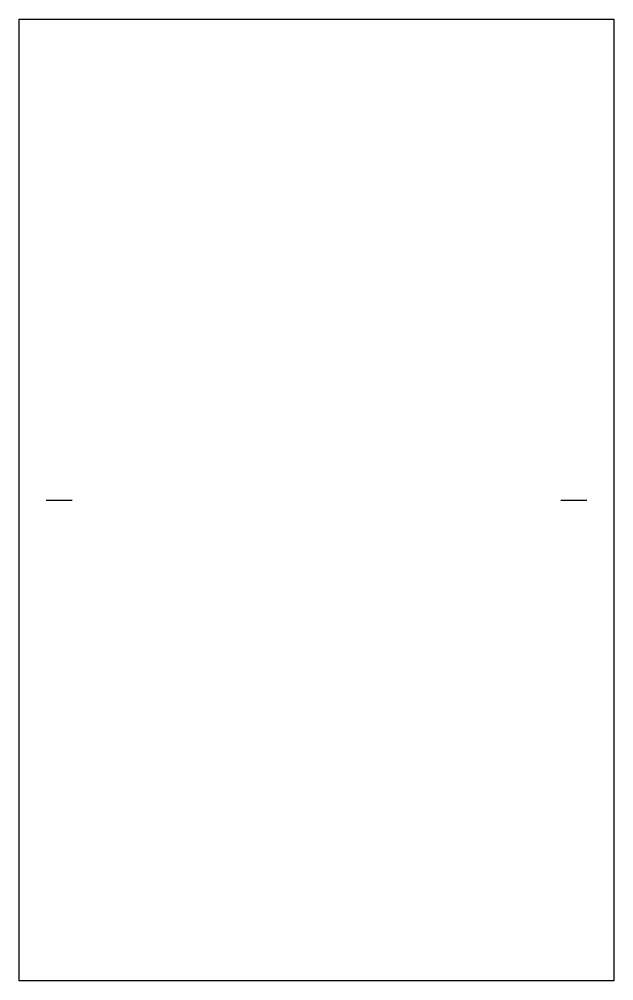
# Model space of a CAD drawing. Extents: x 0 to 67, y 0 to 108.
import ezdxf

# ---------------------------------------------------------------- set-up
doc = ezdxf.new("R2010")
doc.units = 0
doc.layers.add('Layer_1', color=7, linetype='CONTINUOUS')

msp = doc.modelspace()

# ---------------------------------------------------------------- linework, layer by layer
at = {"layer": 'Layer_1', "color": 7}
for p, q in [((0, 0.000001), (0, 107.95)), ((0, 107.95), (66.802, 107.95)), ((66.802, 107.95), (66.802, 0.000001)), ((3.011088, 53.974998), (5.945767, 53.974998)), ((60.856204, 53.974998), (63.790912, 53.974998)), ((66.802, 0.000001), (0, 0.000001)), ((0, 0.000001), (0, 0.000001))]:
    msp.add_line(p, q, dxfattribs=at)

doc.saveas('drawing.dxf')
